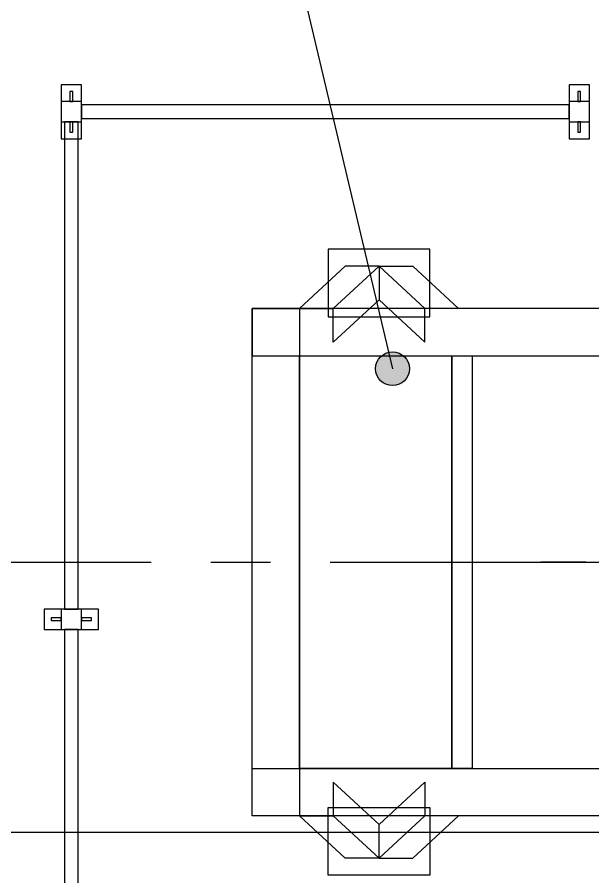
# Model space of a CAD drawing. Extents: x -115306 to 97263, y 46189 to 262006.
# Drawn here: x -30694 to -28994, y 104360 to 106901 of the extents above; entities that cross this region are included whole.
import ezdxf

# ---------------------------------------------------------------- set-up
doc = ezdxf.new("R2010")
doc.units = 0
doc.header["$LTSCALE"] = 508
doc.linetypes.add('STYLE_06', pattern=[3.125, 2.083359, -0.347214, 0.347214, -0.347214])
doc.layers.add('CERCHAS', color=211, linetype='CONTINUOUS')
doc.layers.add('INSTALACION_NUEVA', color=7, linetype='CONTINUOUS')

# ---------------------------------------------------------------- blocks, each defined once
blk = doc.blocks.new('*U2924')
at = {"layer": 'INSTALACION_NUEVA', "color": 5, "linetype": 'Continuous'}
for points in [[(-19823.1, 17000.4), (-19983.1, 17000.4), (-19983.1, 16940.4), (-19823.1, 16940.4)], [(-19933.1, 16940.4), (-19873.1, 16940.4), (-19873.1, 17000.4), (-19933.1, 17000.4)], [(-19933.1, 16974.4), (-19963.1, 16974.4), (-19963.1, 16966.4), (-19933.1, 16966.4)], [(-19843.1, 16974.4), (-19873.1, 16974.4), (-19873.1, 16966.4), (-19843.1, 16966.4)]]:
    blk.add_lwpolyline(points, close=True, dxfattribs=at)
blk = doc.blocks.new('*U2925')
at = {"layer": 'INSTALACION_NUEVA', "color": 5, "linetype": 'Continuous'}
for points in [[(-18373.1, 18550.4), (-18433.1, 18550.4), (-18433.1, 18390.4), (-18373.1, 18390.4)], [(-18399.1, 18530.4), (-18407.1, 18530.4), (-18407.1, 18500.4), (-18399.1, 18500.4)], [(-18433.1, 18440.4), (-18373.1, 18440.4), (-18373.1, 18500.4), (-18433.1, 18500.4)], [(-18399.1, 18440.4), (-18407.1, 18440.4), (-18407.1, 18410.4), (-18399.1, 18410.4)]]:
    blk.add_lwpolyline(points, close=True, dxfattribs=at)
blk = doc.blocks.new('*U2926')
at = {"layer": 'INSTALACION_NUEVA', "color": 5, "linetype": 'Continuous'}
for points in [[(-19873.1, 18550.4), (-19933.1, 18550.4), (-19933.1, 18390.4), (-19873.1, 18390.4)], [(-19899.1, 18530.4), (-19907.1, 18530.4), (-19907.1, 18500.4), (-19899.1, 18500.4)], [(-19933.1, 18440.4), (-19873.1, 18440.4), (-19873.1, 18500.4), (-19933.1, 18500.4)], [(-19899.1, 18440.4), (-19907.1, 18440.4), (-19907.1, 18410.4), (-19899.1, 18410.4)]]:
    blk.add_lwpolyline(points, close=True, dxfattribs=at)
blk = doc.blocks.new('*U2928')
at = {"layer": 'INSTALACION_NUEVA', "color": 5, "linetype": 'Continuous'}
for points in [[(-19873.1, 18450.4), (-18433.1, 18450.4), (-18433.1, 18490.4), (-19873.1, 18490.4)], [(-19923.1, 18440.4), (-19923.1, 17000.4), (-19883.1, 17000.4), (-19883.1, 18440.4)], [(-19923.1, 16940.4), (-19923.1, 16000.4), (-19883.1, 16000.4), (-19883.1, 16940.4)]]:
    blk.add_lwpolyline(points, close=True, dxfattribs=at)
at = {"layer": 'INSTALACION_NUEVA', "color": 4}
for name in ['*U2926', '*U2925', '*U2924']:
    blk.add_blockref(name, (0, 0), dxfattribs=at)
blk = doc.blocks.new('*U2878')
at = {"layer": 'INSTALACION_NUEVA', "color": 7, "linetype": 'Continuous'}
for points in [[(-18994.3, 16264), (-18994.3, 16364), (-19129.3, 16489), (-19129.3, 16389)], [(-18994.3, 16264), (-18994.3, 16364), (-18859.3, 16489), (-18859.3, 16389)], [(-18844.3, 16214), (-19144.3, 16214), (-19144.3, 16414), (-18844.3, 16414)], [(-19229.3, 16389), (-19129.3, 16389), (-18994.3, 16264), (-19094.3, 16264)], [(-18759.3, 16389), (-18859.3, 16389), (-18994.3, 16264), (-18894.3, 16264)]]:
    blk.add_lwpolyline(points, close=True, dxfattribs=at)
blk = doc.blocks.new('*U2881')
at = {"layer": 'INSTALACION_NUEVA', "color": 7, "linetype": 'Continuous'}
for points in [[(-18844.3, 18064), (-19144.3, 18064), (-19144.3, 17864), (-18844.3, 17864)], [(-19229.3, 17889), (-19129.3, 17889), (-18994.3, 18014), (-19094.3, 18014)], [(-18994.3, 18014), (-18994.3, 17914), (-19129.3, 17789), (-19129.3, 17889)], [(-18994.3, 18014), (-18994.3, 17914), (-18859.3, 17789), (-18859.3, 17889)], [(-18759.3, 17889), (-18859.3, 17889), (-18994.3, 18014), (-18894.3, 18014)]]:
    blk.add_lwpolyline(points, close=True, dxfattribs=at)
blk = doc.blocks.new('*U2882')
at = {"layer": 'INSTALACION_NUEVA', "color": 7, "linetype": 'Continuous'}
for points in [[(-13819.3, 17889), (-19369.3, 17889), (-19369.3, 17749), (-13819.3, 17749)], [(-19369.3, 17889), (-19229.3, 17889), (-19229.3, 16389), (-19369.3, 16389)], [(-19229.3, 17749), (-18779.3, 17749), (-18779.3, 16529), (-19229.3, 16529)], [(-18779.3, 17749), (-18719.3, 17749), (-18719.3, 16529), (-18779.3, 16529)], [(-13819.3, 16389), (-19369.3, 16389), (-19369.3, 16529), (-13819.3, 16529)]]:
    blk.add_lwpolyline(points, close=True, dxfattribs=at)
at = {"layer": 'INSTALACION_NUEVA', "color": 7}
for name in ['*U2881', '*U2878']:
    blk.add_blockref(name, (0, 0), dxfattribs=at)
blk = doc.blocks.new('*U2802')
at = {"layer": 'INSTALACION_NUEVA', "color": 4, "linetype": 'STYLE_06'}
blk.add_line((-16795.7, 17139), (-18516.8, 17139), dxfattribs=at)

msp = doc.modelspace()

# ---------------------------------------------------------------- hatches: boundary and pattern name
at = {"layer": 'INSTALACION_NUEVA', "linetype": 'Continuous'}
h = msp.add_hatch(color=4, dxfattribs=at)
edge = h.paths.add_edge_path()
edge.add_arc((-29585.56, 105861.93), 50, 0, 360)

# ---------------------------------------------------------------- linework, layer by layer
at = {"layer": 'CERCHAS', "linetype": 'Continuous'}
msp.add_line((-35584.3, 104492.42), (-14584.3, 104492.43), dxfattribs=at)
at = {"layer": 'INSTALACION_NUEVA', "color": 4, "linetype": 'Continuous'}
msp.add_line((-29897.82, 107183.31), (-29585.56, 105861.93), dxfattribs=at)
at = {"layer": 'INSTALACION_NUEVA', "color": 4, "linetype": 'STYLE_06'}
msp.add_line((-31356.78, 105290.17), (-23196.7, 105290.17), dxfattribs=at)
at = {"layer": 'INSTALACION_NUEVA', "color": 4, "linetype": 'Continuous'}
msp.add_circle((-29585.56, 105861.93), 50, dxfattribs=at)

# ---------------------------------------------------------------- block references
at = {"layer": 'INSTALACION_NUEVA', "color": 4}
for name in ['*U2802', '*U2928', '*U2882']:
    msp.add_blockref(name, (-10630.95, 88151.12), dxfattribs=at)

doc.saveas('drawing.dxf')
